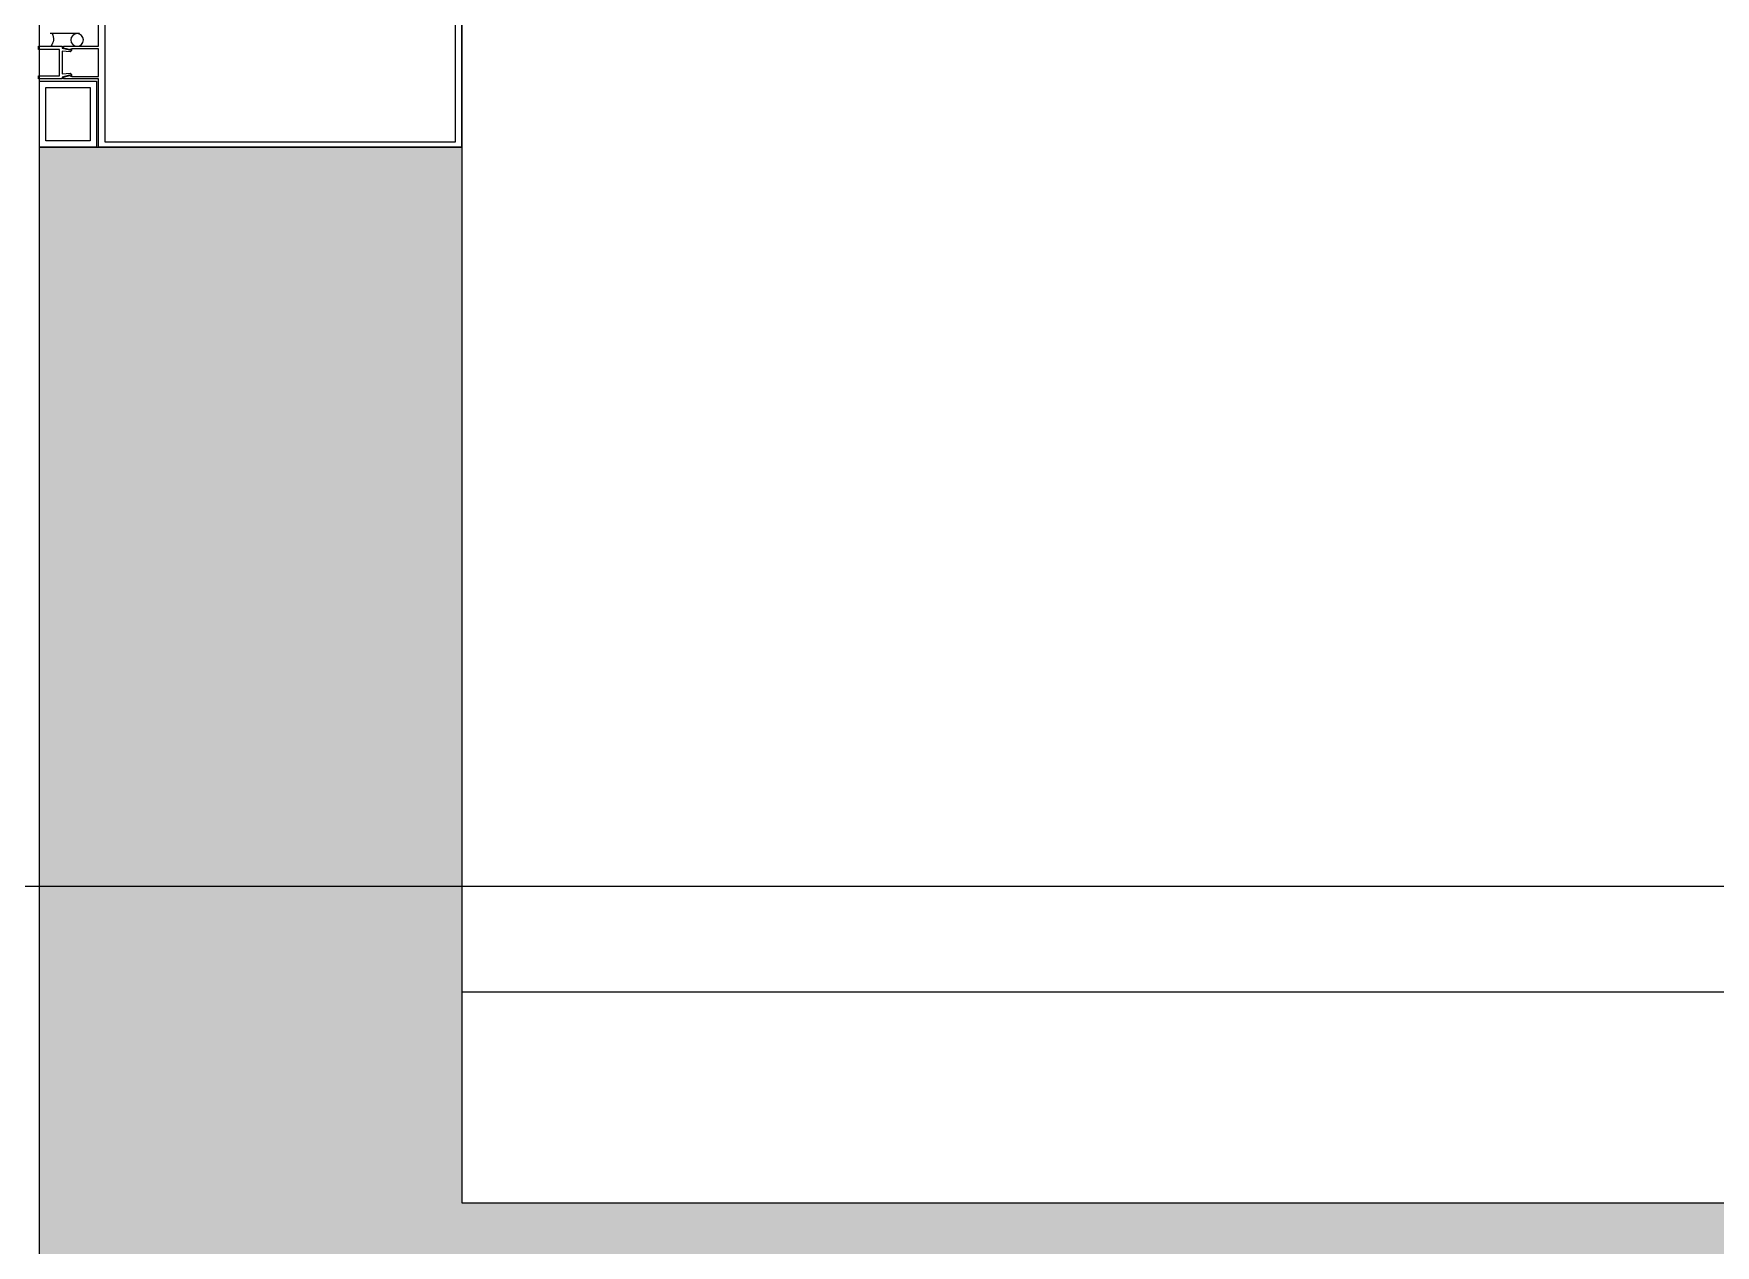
# Model space of a CAD drawing. Extents: x 1980812 to 2578970, y -669191 to 284498.
# Drawn here: x 2538766 to 2539562, y -284661 to -284087 of the extents above; entities that cross this region are included whole.
import ezdxf

# ---------------------------------------------------------------- set-up
doc = ezdxf.new("R2010")
doc.units = 0
doc.header["$LTSCALE"] = 1000
doc.header["$MEASUREMENT"] = 0
doc.linetypes.add('DOTE', pattern=[2.42, 2, -0.2, 0.02, -0.2])
for name, color, linetype in [('A-SECT-MCUT', 1, 'Continuous'), ('A-SECT-MCUT-FINE', 137, 'Continuous'), ('dote', 1, 'DOTE'), ('SPACE_HATCH', 8, 'Continuous'), ('WALL', 4, 'Continuous'), ('空线', 3, 'Continuous'), ('面层', 31, 'Continuous')]:
    doc.layers.add(name, color=color, linetype=linetype)

# ---------------------------------------------------------------- blocks, each defined once
blk = doc.blocks.new('pou1')
at = {"layer": 'SPACE_HATCH'}
h = blk.add_hatch(color=256, dxfattribs=at)
h.dxf.hatch_style = 1
h.paths.add_polyline_path([(18500, -250), (14577.72, -250), (10599.97, -250), (10599.97, -1350), (10099.97, -1350), (10099.97, -250), (3300, -250), (3300, -900), (2900, -900), (2900, -250), (50, -250), (50, -900), (-200, -900), (-200, -700), (-200, 250), (-200, 350), (0, 350), (0, -150), (14577.72, -150), (28900, -150), (28900, 350), (29100, 350), (29100, 250), (29100, -700), (29100, -900), (28850, -900), (28850, -250), (26600, -250), (26600, -900), (26200, -900), (26200, -250), (19000, -250), (19000, -1350), (18500, -1350)])
at = {"layer": 'WALL'}
for p, q in [((28900, 350, 0), (28900, -150, 0)), ((29100, 350, 0), (28900, 350, 0)), ((29100, -700, 0), (29100, 350, 0)), ((28900, -150, 0), (14577.72, -150, 0))]:
    blk.add_line(p, q, dxfattribs=at)
at = {"layer": '面层'}
for p, q in [((28900, 0, 0), (14577.72, 0, 0)), ((28900, -50, 0), (14577.72, -50, 0))]:
    blk.add_line(p, q, dxfattribs=at)
blk = doc.blocks.new('pm5')
at = {"layer": 'A-SECT-MCUT', "elevation": 0}
for points in [[(28900, -3610), (28900, -3650), (29035.61, -3650), (29072, -3650), (29072, -3617.75), (29088.7, -3617.75), (29088.7, -3616.86), (29085.23, -3616.03), (29084.67, -3616.55), (29072, -3616.55), (29072, -3610), (29072, -3603.45), (29084.67, -3603.45), (29085.23, -3603.97), (29088.7, -3603.14), (29088.7, -3602.25), (29072, -3602.25), (29072, -3570), (29035.61, -3570), (28900, -3570)], [(29069, -3647.5), (28903, -3647.5), (28903, -3610), (28903, -3572.5), (29069, -3572.5)], [(29089.31, -3615.34), (29085.46, -3615), (29084.61, -3616.12), (29085.18, -3616.55), (29085.74, -3616.03), (29089.31, -3616.88), (29089.31, -3617.75), (29100.51, -3617.75), (29100.51, -3616.25), (29090.51, -3616.25), (29090.51, -3603.75), (29100.51, -3603.75), (29100.51, -3602.25), (29089.31, -3602.25), (29089.31, -3603.12), (29085.74, -3603.97), (29085.18, -3603.45), (29084.61, -3603.88), (29085.46, -3605), (29089.31, -3604.66)], [(29100, -3618.75), (29073, -3618.75), (29073, -3650), (29100, -3650)], [(29097, -3621.75), (29076, -3621.75), (29076, -3647), (29097, -3647)]]:
    blk.add_lwpolyline(points, close=True, dxfattribs=at)
at = {"layer": 'A-SECT-MCUT-FINE'}
for p, q in [((28900, -3650, 0), (28900, -1456.63, 0)), ((29081, -3596.3, 0), (29095, -3596.3, 0))]:
    blk.add_line(p, q, dxfattribs=at)
blk.add_circle((29082.17, -3599.28, 0), 2.98, dxfattribs=at)
blk.add_arc((29098.77, -3598.82, 0), 5.39, 152.08171, 219.43177, dxfattribs=at)

msp = doc.modelspace()

# ---------------------------------------------------------------- linework, layer by layer
at = {"layer": 'dote'}
for p, q in [((2538768.37, -317274.28, 0), (2538768.37, -255997.63, 0)), ((2537150.49, -284490.42, 0), (2570533.01, -284490.42, 0))]:
    msp.add_line(p, q, dxfattribs=at)

# ---------------------------------------------------------------- block references
at = {"layer": '空线', "xscale": -1, "rotation": 359.9999999999997}
for name, p in [('pm5', (2567868.37, -280490.42, 0)), ('pou1', (2567868.37, -284490.42, 0))]:
    msp.add_blockref(name, p, dxfattribs=at)

doc.saveas('drawing.dxf')
